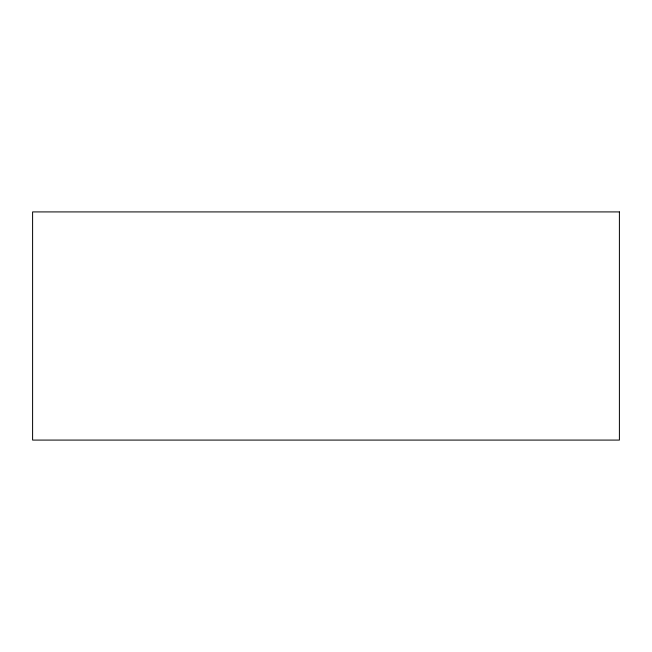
<?xml version="1.0" encoding="UTF-8"?>
<svg xmlns="http://www.w3.org/2000/svg" width="652" height="652" viewBox="0 0 652 652"><rect width="100%" height="100%" fill="white"/><g stroke="black" fill="none" stroke-linecap="round" stroke-linejoin="round"><path stroke-width="0.98" d="M619.4 211.916L32.6 211.916L32.6 440.084L619.4 440.084L619.4 211.916"/></g></svg>
